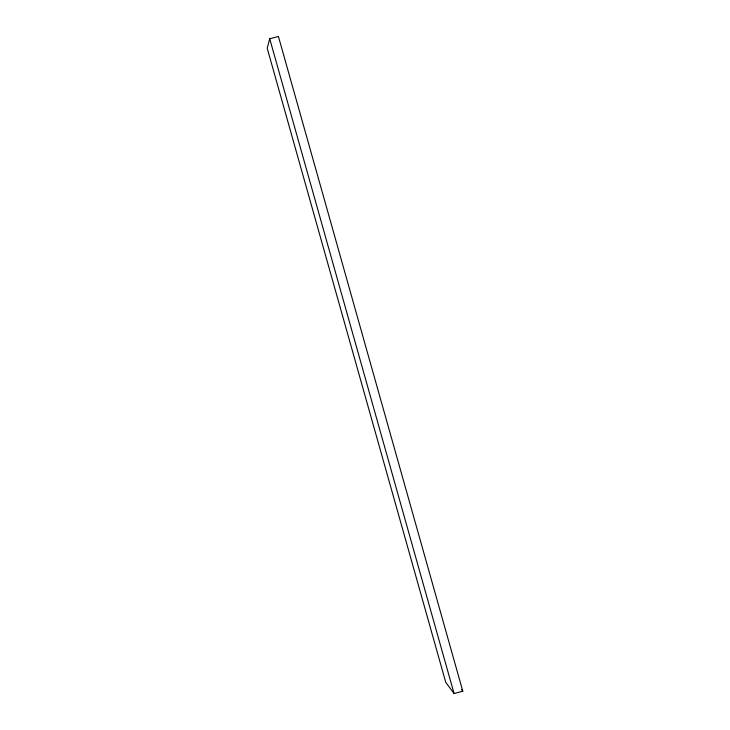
<?xml version="1.0" encoding="UTF-8"?>
<svg xmlns="http://www.w3.org/2000/svg" width="730" height="730" viewBox="0 0 730 730"><rect width="100%" height="100%" fill="white"/><g stroke="black" fill="none" stroke-linecap="round" stroke-linejoin="round"><path stroke-width="1.09" d="M269.717 38.763L267.207 48.244L445.756 682.358L454.069 693.5L462.793 691.237L278.44 36.5L269.717 38.763L454.069 693.5M461.488 689.476L462.793 691.237"/></g></svg>
